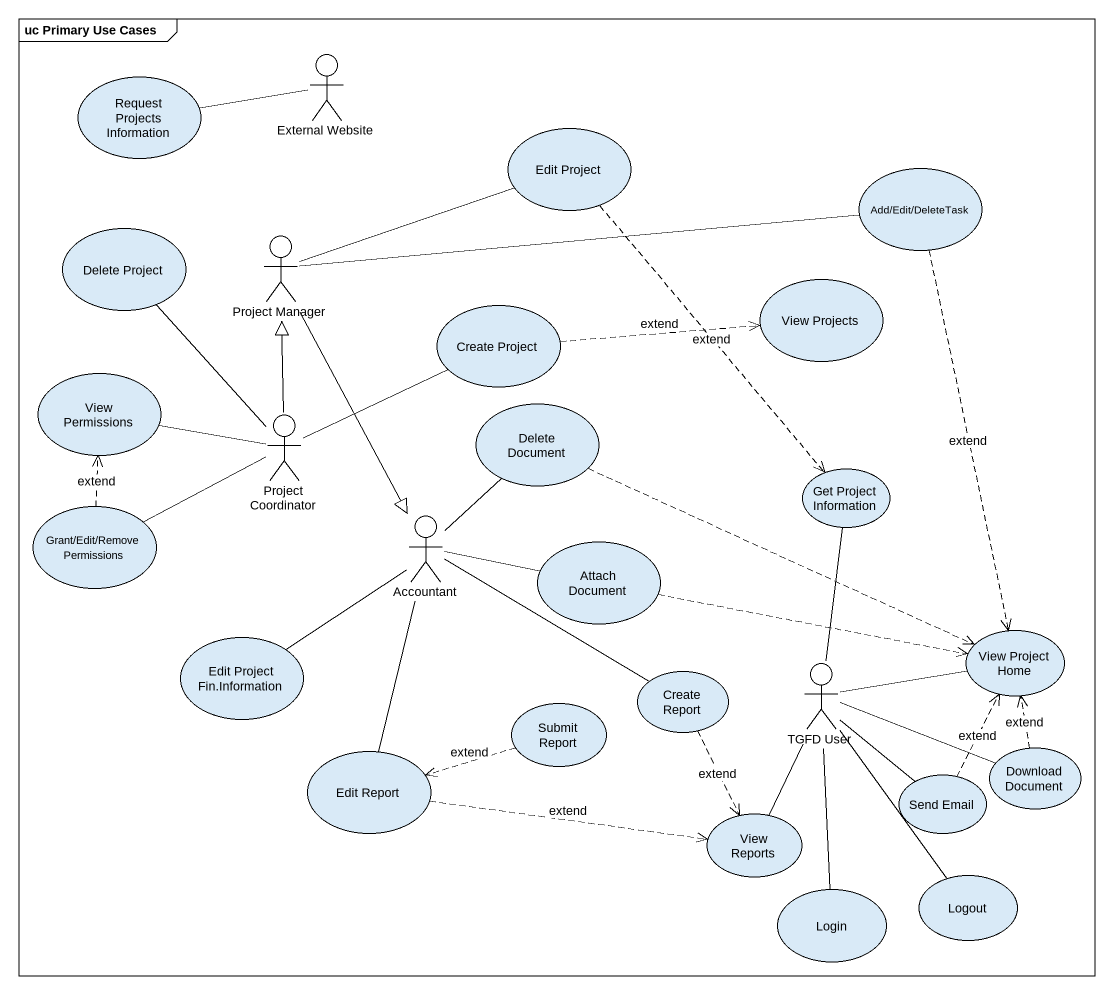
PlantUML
@startuml
mainframe uc Primary Use Cases
actor "External Website" as External_Website
usecase "Request Projects Information" as Request_Projects_Information
usecase "Edit Project" as Edit_Project
usecase "Add/Edit/DeleteTask" as Add_Edit_DeleteTask
usecase "Delete Project" as Delete_Project
actor "Project Manager" as Project_Manager
usecase "View Projects" as View_Projects
usecase "Create Project" as Create_Project
usecase "View Permissions" as View_Permissions
actor "Project Coordinator" as Project_Coordinator
usecase "Delete Document" as Delete_Document
usecase "Get Project Information" as Get_Project_Information
usecase "Grant/Edit/Remove Permissions" as Grant_Edit_Remove
actor Accountant
usecase "Attach Document" as Attach_Document
usecase "Edit Project Fin.Information" as Edit_Project_Fin_Information
usecase "View Project Home" as View_Project_Home
usecase "Submit Report" as Submit_Report
usecase "Create Report" as Create_Report
actor "TGFD User" as TGFD_User
usecase "Edit Report" as Edit_Report
usecase "Download Document" as Download_Document
usecase "Send Email" as Send_Email
usecase "View Reports" as View_Reports
usecase Login
usecase Logout
Request_Projects_Information -right- External_Website
Edit_Project -left- Project_Manager
Edit_Project ..> Get_Project_Information : extend
Add_Edit_DeleteTask -left- Project_Manager
Add_Edit_DeleteTask ..> View_Project_Home : extend
Delete_Project -- Project_Coordinator
Project_Manager --|> Accountant
Create_Project .right.> View_Projects : extend
Create_Project -left- Project_Coordinator
View_Permissions -right- Project_Coordinator
Project_Coordinator -up-|> Project_Manager
Delete_Document -- Accountant
Delete_Document .right.> View_Project_Home
Get_Project_Information -- TGFD_User
Grant_Edit_Remove .up.> View_Permissions : extend
Grant_Edit_Remove -right- Project_Coordinator
Attach_Document -left- Accountant
Attach_Document .right.> View_Project_Home
Edit_Project_Fin_Information -right- Accountant
View_Project_Home -left- TGFD_User
Submit_Report .left.> Edit_Report : extend
Create_Report -left- Accountant
Create_Report ..> View_Reports : extend
TGFD_User -- View_Reports
Edit_Report -up- Accountant
Edit_Report .right.> View_Reports : extend
Download_Document .up.> View_Project_Home : extend
Download_Document -left- TGFD_User
Send_Email .up.> View_Project_Home : extend
Send_Email -up- TGFD_User
Login -up- TGFD_User
Logout -up- TGFD_User
@enduml
